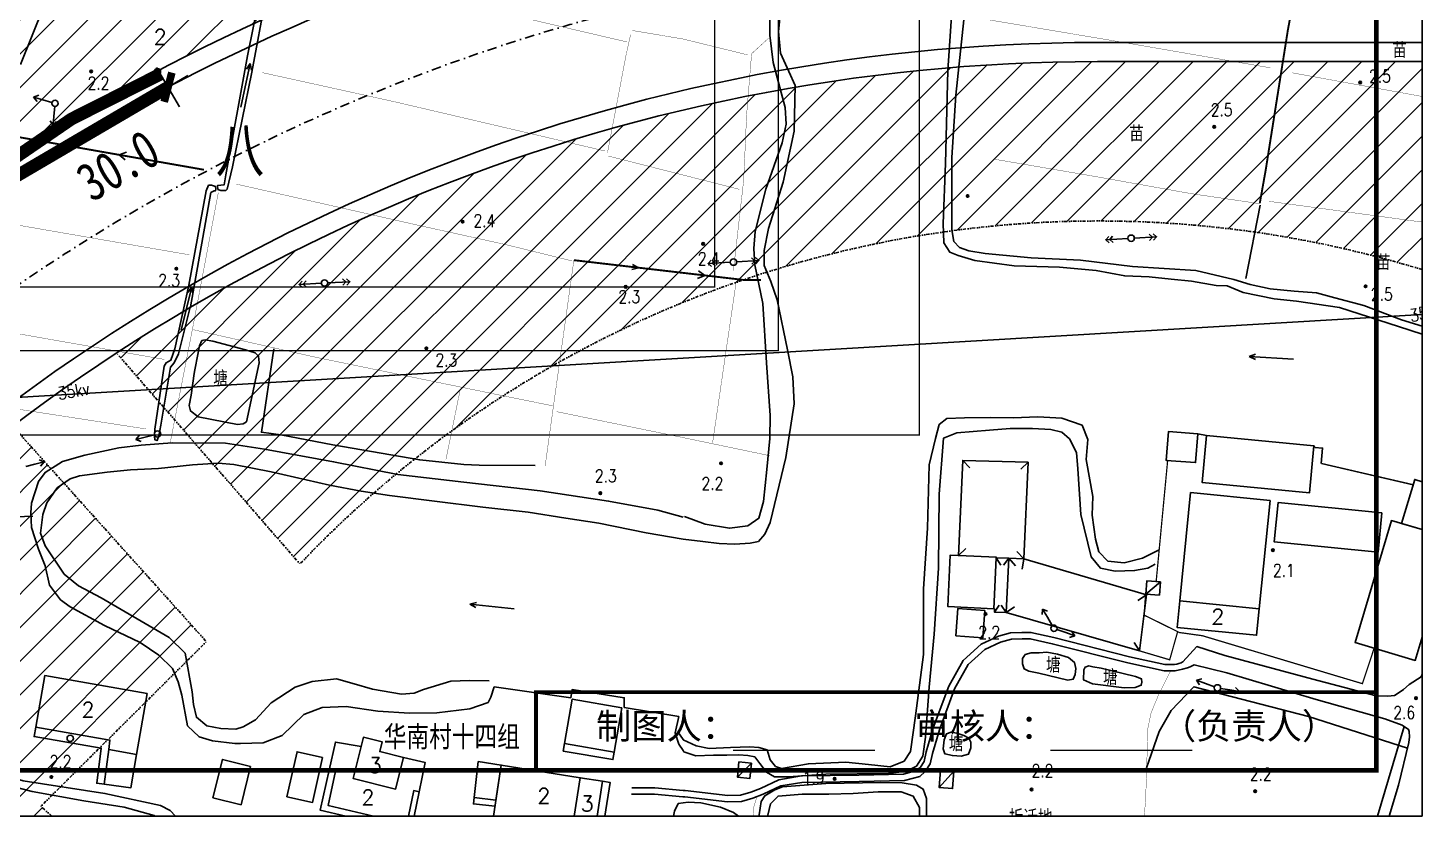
# Model space of a CAD drawing. Header units: millimetres. Extents: x 509011 to 512133, y 3502040 to 3502468.
# Drawn here: x 509397 to 509616.2, y 3502040 to 3502163.9 of the extents above; entities that cross this region are included whole.
import ezdxf
from ezdxf.enums import TextEntityAlignment as Align
from ezdxf.xclip import XClip

# ---------------------------------------------------------------- set-up
doc = ezdxf.new("R2010")
doc.units = ezdxf.units.MM
doc.header["$XCLIPFRAME"] = 0
for name, pattern in [('DASH', [0.35, 0.25, -0.1]), ('DASHDOT', [1, 0.5, -0.25, 0, -0.25]), ('DIVIDE', [1.25, 0.5, -0.25, 0, -0.25, 0, -0.25])]:
    doc.linetypes.add(name, pattern=pattern)
for name, color, linetype in [('0-禁止车辆开口方向', 251, 'Continuous'), ('DM-尺寸标注', 251, 'Continuous'), ('dx', 251, 'Continuous'), ('GH-水系', 251, 'DIVIDE'), ('RD-中线', 253, 'DASHDOT'), ('RD-侧石线', 253, 'Continuous'), ('RD-红线', 253, 'Continuous'), ('TK', 7, 'Continuous'), ('T水系界面', 251, 'DASH'), ('YD-G1', 251, 'Continuous'), ('路名', 253, 'Continuous')]:
    doc.layers.add(name, color=color, linetype=linetype)
doc.styles.add('CHART', font='ROMANS.shx', dxfattribs={"height": 2.4, "bigfont": 'hzdx.shx'})
doc.styles.add('DIMHT', font='simhei.ttf', dxfattribs={"width": 0.8})
doc.styles.add('DIMST', font='simhei.ttf', dxfattribs={"width": 0.8})
doc.styles.add('GCD', font='ROMANS.shx', dxfattribs={"width": 0.8, "height": 2, "bigfont": 'hzdx.shx'})
doc.styles.add('GYX', font='ROMANS.shx', dxfattribs={"width": 0.8, "height": 2, "bigfont": 'hzdx.shx'})
doc.styles.get("Standard").update_dxf_attribs({"font": 'txt', "bigfont": 'gbcbig.shx'})
doc.styles.add('ZRC', font='ROMANS.shx', dxfattribs={"height": 3.75, "bigfont": 'hzdx.shx'})
doc.dimstyles.new('ISO-25', dxfattribs={"dimtxt": 2.5, "dimasz": 2.5, "dimexe": 1.25, "dimexo": 0.625, "dimtad": 1, "dimtxsty": 'Standard', "dimcen": 2.5, "dimadec": 0, "dimazin": 0, "dimtfac": 1, "dimtmove": 0, "dimatfit": 3, "dimfxl": 1, "dimarcsym": 0})
pattern_1 = [(45, (0, 0), (-2.6516504294, 2.6516504294), [])]

# ---------------------------------------------------------------- blocks, each defined once
blk = doc.blocks.new('gc013a')
at = {"layer": 'dx'}
blk.add_line((0.5, 0), (4, 0), dxfattribs=at)
at = {"layer": 'dx', "flags": 128}
for points in [[(2.88, 0.5), (3.38, 0), (2.88, -0.5)], [(3.5, 0.5), (4, 0), (3.5, -0.5)]]:
    blk.add_lwpolyline(points, dxfattribs=at)
blk = doc.blocks.new('gc170')
at = {"layer": 'dx'}
blk.add_circle((0, 0), 0.5, dxfattribs=at)
blk = doc.blocks.new('B831')
at = {"layer": 'dx'}
for p, q in [((-1.1, 0.6), (0, 0)), ((0, 0), (-1.1, -0.6))]:
    blk.add_line(p, q, dxfattribs=at)
blk = doc.blocks.new('B1021A')
at = {"layer": 'dx'}
for radius in [0.2, 0.15, 0.1, 0.05]:
    blk.add_circle((0, 0), radius, dxfattribs=at)
blk = doc.blocks.new('B811C1')
at = {"layer": 'dx'}
for p, q in [((-3.5, 0), (3.5, 0)), ((3.5, 0), (2.5, 0.4)), ((2.5, -0.4), (3.5, 0))]:
    blk.add_line(p, q, dxfattribs=at)
blk = doc.blocks.new('B712A3')
at = {"layer": 'dx'}
for p, q in [((0.5, 0), (2, 0)), ((2, 0), (3.5, 0)), ((3.5, 0), (2.8, 0.5)), ((3.5, 0), (2.8, -0.5))]:
    blk.add_line(p, q, dxfattribs=at)
blk = doc.blocks.new('B713')
at = {"layer": 'dx'}
blk.add_circle((0, 0), 0.5, dxfattribs=at)
blk = doc.blocks.new('B439B2')
at = {"layer": 'dx'}
blk.add_circle((0, 0), 0.5, dxfattribs=at)
blk = doc.blocks.new('尺寸线')
for p, q in [((0, 60), (0, -60)), ((-60, 0), (60, 0))]:
    blk.add_line(p, q)
at = {"const_width": 20}
blk.add_lwpolyline([(-28, -28), (28, 28)], dxfattribs=at)
blk = doc.blocks.new('*D116')
at = {"layer": 'DM-尺寸标注', "color": 0, "lineweight": -2, "transparency": 16777216}
blk.add_line((509393.22, 3502139.42), (509419, 3502154.53), dxfattribs=at)
at = {"layer": 'DM-尺寸标注', "color": 0, "lineweight": -2, "transparency": 16777216, "xscale": 0.06, "yscale": 0.06, "zscale": 0.06}
for p, rotation in [((509419.05, 3502154.56), 30.37341341969024), ((509393.17, 3502139.39), 210.3734134196903)]:
    blk.add_blockref('尺寸线', p, dxfattribs=dict(at, rotation=rotation))
at = {"layer": 'DM-尺寸标注', "color": 0, "transparency": 16777216, "insert": (509411.19, 3502142.25), "char_height": 6, "attachment_point": 5, "rotation": 30.3734, "style": 'DIMST'}
blk.add_mtext('30.0', dxfattribs=at)
blk = doc.blocks.new('thjyhkjlkololp')
at = {"color": 5}
for points, knots in [([(512576.48, 3502123.15), (512576.92, 3502126.59), (512579.53, 3502139.8), (512596.78, 3502163.92), (512600.24, 3502197.97), (512623.81, 3502225.89), (512620.02, 3502266.47), (512600.38, 3502299.83), (512591.27, 3502337.34), (512596.67, 3502356.93), (512600.19, 3502366.67)], [16.615466, 16.615466, 16.615466, 16.615466, 27.049625, 57.459806, 102.389054, 125.730092, 162.733471, 213.422216, 243.798376, 274.297826, 274.297826, 274.297826, 274.297826]), ([(512596.95, 3502129.31), (512597.09, 3502131.11), (512598.43, 3502140.89), (512609.6, 3502159.39), (512621.55, 3502189.93), (512631.21, 3502217.17), (512643.07, 3502242.41), (512633.3, 3502263.53), (512621.54, 3502287.05), (512613.26, 3502315.07), (512611.06, 3502343.54), (512616.38, 3502360.19), (512618.85, 3502366.84)], [13.257601, 13.257601, 13.257601, 13.257601, 18.708183, 43.296108, 75.992922, 117.346313, 131.268423, 156.575935, 180.797006, 212.02346, 243.298792, 264.403303, 264.403303, 264.403303, 264.403303])]:
    blk.add_open_spline(points, degree=3, knots=knots, dxfattribs=at)
at = {"layer": 'TK', "const_width": 0.2}
blk.add_lwpolyline([(512316.95, 3502113.15), (512736.95, 3502113.15), (512736.95, 3502410.15), (512316.95, 3502410.15), (512316.95, 3502113.15)], dxfattribs=at)
blk.add_lwpolyline([(512316.95, 3502113.15), (512736.95, 3502113.15), (512736.95, 3502410.15), (512316.95, 3502410.15), (512316.95, 3502113.15)], dxfattribs=at)
blk.add_lwpolyline([(512316.95, 3502113.15), (512736.95, 3502113.15), (512736.95, 3502410.15), (512316.95, 3502410.15), (512316.95, 3502113.15)], dxfattribs=at)
blk.add_lwpolyline([(512316.95, 3502113.15), (512736.95, 3502113.15), (512736.95, 3502410.15), (512316.95, 3502410.15), (512316.95, 3502113.15)], dxfattribs=at)
blk.add_lwpolyline([(512316.95, 3502113.15), (512736.95, 3502113.15), (512736.95, 3502410.15), (512316.95, 3502410.15), (512316.95, 3502113.15)], dxfattribs=at)
blk.add_lwpolyline([(512316.95, 3502113.15), (512736.95, 3502113.15), (512736.95, 3502410.15), (512316.95, 3502410.15), (512316.95, 3502113.15)], dxfattribs=at)
blk.add_lwpolyline([(512316.95, 3502113.15), (512736.95, 3502113.15), (512736.95, 3502410.15), (512316.95, 3502410.15), (512316.95, 3502113.15)], dxfattribs=at)
blk.add_lwpolyline([(512316.95, 3502113.15), (512736.95, 3502113.15), (512736.95, 3502410.15), (512316.95, 3502410.15), (512316.95, 3502113.15)], dxfattribs=at)
blk.add_lwpolyline([(512316.95, 3502113.15), (512736.95, 3502113.15), (512736.95, 3502410.15), (512316.95, 3502410.15), (512316.95, 3502113.15)], dxfattribs=at)
blk.add_lwpolyline([(512316.95, 3502113.15), (512736.95, 3502113.15), (512736.95, 3502410.15), (512316.95, 3502410.15), (512316.95, 3502113.15)], dxfattribs=at)
blk.add_lwpolyline([(512316.95, 3502113.15), (512736.95, 3502113.15), (512736.95, 3502410.15), (512316.95, 3502410.15), (512316.95, 3502113.15)], dxfattribs=at)
blk.add_lwpolyline([(512326.95, 3502123.15), (512726.95, 3502123.15), (512726.95, 3502400.15), (512326.95, 3502400.15)], close=True, dxfattribs=at)
blk.add_lwpolyline([(512326.95, 3502123.15), (512726.95, 3502123.15), (512726.95, 3502400.15), (512326.95, 3502400.15)], close=True, dxfattribs=at)
blk.add_lwpolyline([(512326.95, 3502123.15), (512726.95, 3502123.15), (512726.95, 3502400.15), (512326.95, 3502400.15)], close=True, dxfattribs=at)
blk.add_lwpolyline([(512326.95, 3502123.15), (512726.95, 3502123.15), (512726.95, 3502400.15), (512326.95, 3502400.15)], close=True, dxfattribs=at)
blk.add_lwpolyline([(512326.95, 3502123.15), (512726.95, 3502123.15), (512726.95, 3502400.15), (512326.95, 3502400.15)], close=True, dxfattribs=at)
blk.add_lwpolyline([(512326.95, 3502123.15), (512726.95, 3502123.15), (512726.95, 3502400.15), (512326.95, 3502400.15)], close=True, dxfattribs=at)
blk.add_lwpolyline([(512326.95, 3502123.15), (512726.95, 3502123.15), (512726.95, 3502400.15), (512326.95, 3502400.15)], close=True, dxfattribs=at)
blk.add_lwpolyline([(512326.95, 3502123.15), (512726.95, 3502123.15), (512726.95, 3502400.15), (512326.95, 3502400.15)], close=True, dxfattribs=at)
blk.add_lwpolyline([(512326.95, 3502123.15), (512726.95, 3502123.15), (512726.95, 3502400.15), (512326.95, 3502400.15)], close=True, dxfattribs=at)
blk.add_lwpolyline([(512326.95, 3502123.15), (512726.95, 3502123.15), (512726.95, 3502400.15), (512326.95, 3502400.15)], close=True, dxfattribs=at)
blk.add_lwpolyline([(512326.95, 3502123.15), (512726.95, 3502123.15), (512726.95, 3502400.15), (512326.95, 3502400.15)], close=True, dxfattribs=at)
blk = doc.blocks.new('abcdefghijk')
at = {"layer": 'YD-G1'}
h = blk.add_hatch(dxfattribs=at)
h.set_pattern_fill('ANSI31', color=256, scale=30, style=0)
h.set_pattern_definition(pattern_1)
h.paths.add_polyline_path([(509526.363, 3502191.21), (509543.918, 3502211.06), (509543.918, 3502212.921, 0.0767529), (509443.307, 3502190.822), (509402.513, 3502329.607), (509410.384, 3502365.59), (509398.101, 3502365.59), (509391.502, 3502335.423, 0.1259675), (509391.939, 3502323.031), (509414.749, 3502245.428, -0.1669445), (509414.019, 3502229.203), (509388.819, 3502165.332, 0.2432483), (509391.144, 3502142.484), (509391.526, 3502141.9, -0.1145299)])
h = blk.add_hatch(dxfattribs=at)
h.set_pattern_fill('ANSI31', color=256, scale=30, style=0)
h.set_pattern_definition(pattern_1)
edge = h.paths.add_edge_path()
edge.add_line((509973.585, 3501787.946), (509947.186, 3501616.501))
edge.add_line((509947.186, 3501616.501), (509924.633, 3501634.981))
edge.add_line((509924.633, 3501634.981), (509928.421, 3501735.955))
edge.add_arc((509828.187, 3501738.384), 100.264, 358.61204, 440.93511)
edge.add_arc((509859.739, 3501936.146), 100, 177.24663, 260.93511, ccw=False)
edge.add_arc((509580.062, 3501949.596), 180, 357.24672, 438.54569)
edge.add_arc((509565.307, 3501960.429), 173.112, 73.03911, 136.48094)
edge.add_line((509439.776, 3502079.633), (509410.956, 3502112.786))
edge.add_arc((509565.168, 3501876.09), 282.5, 90, 123.08496, ccw=False)
edge.add_line((509565.168, 3502158.59), (509807.787, 3502158.59))
edge.add_line((509807.787, 3502158.59), (509807.787, 3501936.146))
edge.add_line((509807.787, 3501936.146), (509985.063, 3501936.146))
edge.add_arc((508999.565, 3501937.928), 985.5, 351.246225, 359.896411, ccw=False)
h = blk.add_hatch(dxfattribs=at)
h.set_pattern_fill('ANSI31', color=256, scale=30, style=0)
h.set_pattern_definition(pattern_1)
h.paths.add_polyline_path([(509471.758, 3501980.212), (509431.452, 3502013.239, -0.0163012), (509399.08, 3502041.577), (509425.08, 3502067.433), (509394.619, 3502101.299, 0.0346816), (509365.126, 3502075.563), (509365.12, 3502047.325), (509385.154, 3502027.218, 0.0164366), (509418.776, 3501997.769), (509641.974, 3501814.88), (509651.555, 3501826.573, 0.5395286)])
at = {"color": 0}
for points, const_width in [([(509476.903, 3502047.218), (509476.903, 3502059.495), (509608.974, 3502059.495)], 0.609), ([(509507.856, 3502050.335), (509530.19, 3502050.335)], 0.203), ([(509557.71, 3502050.335), (509580.044, 3502050.335)], 0.203)]:
    blk.add_lwpolyline(points, dxfattribs=dict(at, const_width=const_width))
at = {"layer": '0-禁止车辆开口方向', "const_width": 2, "flags": 128}
blk.add_lwpolyline([(509343.061, 3502098.753), (509376.771, 3502127.917), (509393.167, 3502139.388), (509419.049, 3502154.557)], dxfattribs=at)
at = {"layer": 'dx'}
for p, q in [((509551.203, 3502080.53), (509552.282, 3502079.349)), ((509553.565, 3502080.423), (509553.302, 3502078.844)), ((509572.84, 3502074.792), (509571.504, 3502073.911)), ((509550.813, 3502071.989), (509552.112, 3502072.922)), ((509571.775, 3502065.979), (509570.891, 3502067.312))]:
    blk.add_line(p, q, dxfattribs=at)
at = {"layer": 'dx', "flags": 128}
for points in [[(509395.885, 3502158.141), (509399.525, 3502167.221)], [(509513.656, 3502166.536), (509513.656, 3502162.728), (509514.16, 3502158.444), (509516.036, 3502151.36), (509516.232, 3502148.756), (509515.56, 3502145.844), (509513.04, 3502138.564), (509511.36, 3502131.9), (509511.136, 3502129.24), (509511.304, 3502126.664), (509512.564, 3502120.56), (509513.124, 3502111.264), (509513.684, 3502102.976), (509513.628, 3502099.364), (509513.18, 3502094.492), (509512.648, 3502089.452), (509511.92, 3502086.82), (509510.202, 3502085.62), (509507.295, 3502085.257), (509503.479, 3502085.896), (509500.208, 3502087.076), (509500.208, 3502087.076)], [(509500, 3502083.558), (509503.109, 3502083.154), (509505.685, 3502082.846), (509508.149, 3502082.762), (509510.529, 3502082.902), (509511.845, 3502083.182), (509512.881, 3502084.302), (509513.693, 3502086.15), (509516.157, 3502096.398), (509517.473, 3502104.798), (509517.249, 3502109.026), (509516.437, 3502113.282), (509514.813, 3502121.15), (509513.777, 3502124.006), (509512.741, 3502126.526), (509512.741, 3502128.906), (509513.441, 3502132.35), (509515.765, 3502139.63), (509517.445, 3502147.666), (509517.613, 3502154.806), (509516.605, 3502157.046), (509515.345, 3502159.93), (509514.981, 3502163.318), (509515.289, 3502165.866)], [(509542.673, 3502172.698), (509541.609, 3502157.186), (509541.245, 3502142.598), (509540.909, 3502133.162), (509540.993, 3502130.11), (509541.945, 3502128.626), (509543.261, 3502128.122), (509545.862, 3502127.355), (509552.043, 3502126.517), (509559.165, 3502126.274), (509564.933, 3502125.77), (509569.443, 3502124.916), (509573.292, 3502124.758), (509576.726, 3502124.377), (509579.931, 3502124.072), (509583.823, 3502123.386), (509585.513, 3502123.362), (509588.061, 3502122.298), (509592.904, 3502121.328), (509596.415, 3502120.947), (509603.207, 3502119.956), (509612.477, 3502116.95), (509621.157, 3502114.15)], [(509616.892, 3502116.78), (509612.916, 3502117.984), (509607.036, 3502120.28), (509602.472, 3502121.484), (509599.56, 3502122.268), (509596.088, 3502122.52), (509592.28, 3502122.884), (509589.172, 3502123.556), (509586.596, 3502124.368), (509580.604, 3502125.768), (509570.664, 3502126.412), (509562.488, 3502127.392), (509554.704, 3502127.728), (509547.508, 3502128.428), (509544.904, 3502128.848), (509543.448, 3502129.38), (509542.58, 3502130.332), (509542.272, 3502132.152), (509542.244, 3502143.492), (509542.888, 3502153.32), (509544.12, 3502165.136)], [(509664.673, 3502220.291), (509657.89, 3502194.941), (509656.13, 3502189.481), (509655.736, 3502187.106), (509653.173, 3502179.981), (509652.038, 3502175.232), (509649.913, 3502168.625), (509648.467, 3502164.194), (509645.36, 3502153.629), (509642.66, 3502144.228), (509639.183, 3502132.9), (509635.48, 3502120.725), (509632.78, 3502112.403), (509629.682, 3502101.882), (509626.673, 3502092.943), (509623.038, 3502083.174), (509619.798, 3502072.694), (509616.018, 3502061.897)], [(509428.127, 3502140.8), (509427.885, 3502139.221), (509426.805, 3502139.101), (509426.885, 3502138.501), (509427.325, 3502138.341), (509428.125, 3502138.341), (509428.365, 3502138.541), (509429.165, 3502142.061), (509432.245, 3502156.941), (509436.725, 3502181.061), (509436.485, 3502181.301), (509435.925, 3502181.301), (509435.565, 3502179.701), (509435.485, 3502178.981), (509431.525, 3502159.501), (509428.127, 3502140.8)], [(509590.74, 3502136.044), (509588.472, 3502124.508)], [(509645.351, 3502120.549), (509500, 3502111.986)], [(509500, 3502111.986), (509388.039, 3502105.391)], [(509476.765, 3502095.101), (509467.965, 3502095.141), (509465.525, 3502095.261), (509458.605, 3502095.981), (509444.965, 3502098.341), (509436.805, 3502099.941), (509433.725, 3502100.341), (509435.685, 3502113.461)], [(509574.842, 3502081.858), (509572.241, 3502080.578), (509569.357, 3502079.822), (509566.793, 3502080.07), (509565.372, 3502081.551), (509564.815, 3502083.527), (509564.309, 3502087.326), (509564.437, 3502090.254), (509563.393, 3502096.062), (509563.645, 3502099.226), (509562.721, 3502101.466), (509559.557, 3502102.53), (509555.777, 3502102.782), (509551.913, 3502102.586), (509548.301, 3502102.642), (509544.269, 3502102.586), (509541.469, 3502102.502), (509540.265, 3502101.55), (509539.705, 3502099.366), (509538.693, 3502095.218), (509538.438, 3502085.29), (509537.801, 3502075.743), (509537.801, 3502065.432), (509536.526, 3502055.758), (509535.762, 3502050.157), (509534.742, 3502048.629), (509532.579, 3502047.744), (509529.134, 3502048.12), (509525.566, 3502048.502), (509519.704, 3502048.247), (509515.459, 3502047.496), (509514.538, 3502047.789), (509513.714, 3502048.884), (509513.204, 3502050.411), (509511.929, 3502050.793), (509510.517, 3502050.885), (509507.459, 3502050.801), (509504.117, 3502050.646), (509502.073, 3502051.066), (509500.038, 3502052.025), (509500, 3502052.079)], [(509500, 3502050.333), (509500.138, 3502050.134), (509502.014, 3502049.49), (509504.786, 3502049.574), (509506.897, 3502049.569), (509508.762, 3502049.658), (509510.19, 3502049.518), (509511.282, 3502049.322), (509512.094, 3502048.286), (509513.13, 3502046.914), (509514.39, 3502046.186), (509516.574, 3502046.214), (509522.454, 3502046.606), (509532.31, 3502046.69), (509535.138, 3502047.054), (509536.678, 3502047.866), (509537.686, 3502049.462), (509538.106, 3502052.43), (509538.666, 3502060.298), (509539.45, 3502068.586), (509540.178, 3502079.002), (509540.262, 3502090.622), (509540.962, 3502099.414), (509543.062, 3502100.226), (509548.186, 3502100.674), (509551.406, 3502100.926), (509554.934, 3502100.926), (509557.818, 3502100.758), (509559.526, 3502100.366), (509560.73, 3502099.33), (509561.822, 3502097.174), (509562.046, 3502094.57), (509562.522, 3502087.43), (509564.146, 3502080.766), (509565.602, 3502079.002), (509567.926, 3502078.526), (509570.978, 3502078.61), (509573.078, 3502079.002), (509574.226, 3502079.618)], [(509500, 3502086.976), (509496.029, 3502088.071), (509488.306, 3502089.526), (509477.525, 3502091.141), (509465.525, 3502092.501), (509455.165, 3502093.701), (509445.085, 3502095.701), (509434.205, 3502097.701), (509428.085, 3502098.621), (509419.725, 3502098.661), (509414.845, 3502098.301), (509411.325, 3502097.901), (509405.965, 3502096.741), (509402.485, 3502095.741), (509399.725, 3502094.021), (509398.685, 3502092.581), (509397.605, 3502089.181), (509397.485, 3502087.701), (509397.605, 3502085.381), (509398.685, 3502081.941), (509399.725, 3502079.341), (509400.405, 3502076.301), (509402.165, 3502073.981), (509403.685, 3502072.901), (509409.085, 3502069.981), (509414.685, 3502067.301), (509417.605, 3502065.301), (509419.765, 3502063.221), (509420.645, 3502061.141), (509421.245, 3502059.021), (509422.125, 3502054.221), (509423.965, 3502052.461), (509426.045, 3502051.821), (509429.565, 3502051.421), (509430.445, 3502051.421), (509434.005, 3502051.541), (509436.965, 3502052.701), (509440.405, 3502055.981), (509443.285, 3502057.101), (509447.045, 3502057.221), (509452.045, 3502056.501), (509457.005, 3502056.181), (509461.285, 3502056.221), (509466.485, 3502056.861), (509469.365, 3502057.861), (509469.811, 3502058.711), (509470.325, 3502060.341)], [(509576.176, 3502095.908), (509575.941, 3502095.926), (509576.287, 3502100.444), (509580.925, 3502100.089), (509582.289, 3502099.804), (509599.178, 3502098.192), (509599.286, 3502097.93)], [(509599.286, 3502097.93), (509600.518, 3502097.846), (509600.328, 3502095.443)], [(509469.525, 3502061.301), (509466.445, 3502061.341), (509463.485, 3502061.221), (509459.205, 3502059.901), (509457.725, 3502059.341), (509455.765, 3502059.181), (509451.205, 3502059.981), (509448.325, 3502060.821), (509445.525, 3502061.581), (509441.685, 3502061.181), (509439.045, 3502060.261), (509435.245, 3502057.821), (509432.805, 3502055.141), (509430.885, 3502054.061), (509429.685, 3502053.701), (509427.365, 3502053.781), (509425.125, 3502054.221), (509423.525, 3502055.541), (509423.045, 3502057.541), (509422.845, 3502059.541), (509421.725, 3502065.621), (509419.205, 3502068.101), (509408.525, 3502074.301), (509404.965, 3502076.181), (509402.725, 3502078.061), (509399.725, 3502082.501), (509399.005, 3502084.501), (509399.365, 3502087.421), (509400.005, 3502089.261), (509401.645, 3502091.581), (509403.645, 3502093.021), (509405.125, 3502093.501), (509409.485, 3502094.061), (509413.165, 3502094.421), (509417.565, 3502094.661), (509422.885, 3502095.221), (509426.925, 3502095.461), (509429.405, 3502095.261), (509435.285, 3502094.101), (509444.445, 3502092.021), (509449.405, 3502091.101), (509453.885, 3502090.381), (509460.925, 3502089.501), (509468.525, 3502088.541), (509475.645, 3502087.781), (509481.565, 3502086.821), (509486.765, 3502086.061), (509494.211, 3502084.534), (509500, 3502083.558), (509500, 3502083.558)], [(509543.969, 3502095.911), (509545.059, 3502094.74)], [(509554.26, 3502095.637), (509553.088, 3502094.547)], [(509600.35, 3502095.438), (509614.762, 3502092.099)], [(509614.762, 3502092.099), (509615.005, 3502092.917), (509622.053, 3502090.826)], [(509388.262, 3502063.434), (509393.702, 3502063.834), (509394.382, 3502067.154), (509394.382, 3502076.794), (509392.862, 3502085.994), (509395.182, 3502087.034), (509397.782, 3502087.154)], [(509543.287, 3502080.971), (509544.469, 3502082.05)], [(509553.565, 3502080.423), (509552.486, 3502081.604)], [(509549.244, 3502080.62), (509549.938, 3502079.427)], [(509551.203, 3502080.53), (509550.369, 3502079.433)], [(509572.763, 3502074.893), (509575.031, 3502076.853)], [(509548.942, 3502072.074), (509549.667, 3502073.19)], [(509550.813, 3502071.989), (509550.011, 3502073.144)], [(509616.955, 3502062.565), (509616.018, 3502061.897), (509614.145, 3502060.694), (509613.253, 3502059.937), (509612.405, 3502059.313), (509611.809, 3502058.955), (509611.29, 3502058.912), (509610.773, 3502058.843), (509608.925, 3502058.927), (509599.013, 3502061.559), (509585.181, 3502065.283), (509580.785, 3502066.645), (509578.543, 3502064.265), (509578.45, 3502064.195), (509578.311, 3502064.12), (509577.959, 3502064.014), (509577.628, 3502063.918), (509577.255, 3502063.85), (509575.736, 3502063.85), (509570.169, 3502065.069), (509558.271, 3502068.064), (509554.683, 3502068.89), (509553.27, 3502068.89), (509551.498, 3502068.803), (509549.585, 3502068.303), (509546.871, 3502067.048), (509544.01, 3502064.45), (509541.767, 3502060.452), (509539.339, 3502053.875), (509538.239, 3502050.094), (509537.891, 3502048.623), (509537.301, 3502047.689), (509536.716, 3502047.172), (509534.648, 3502046.629), (509527.652, 3502046.462), (509518.6, 3502046.322), (509515.081, 3502045.716), (509512.177, 3502044.378), (509510.67, 3502043.775), (509509.047, 3502043.296), (509507.049, 3502043.243), (509500.351, 3502044.024), (509500, 3502044.046)], [(509614.149, 3502053.293), (509614.049, 3502053.635), (509613.041, 3502054.307), (509610.325, 3502055.287), (509599.517, 3502058.367), (509585.461, 3502062.511), (509580.319, 3502063.814), (509580.029, 3502063.655), (509579.703, 3502063.488), (509579.32, 3502063.317), (509578.517, 3502063.088), (509577.357, 3502062.85), (509575.628, 3502062.85), (509569.94, 3502064.095), (509558.037, 3502067.092), (509554.569, 3502067.89), (509553.294, 3502067.89), (509551.651, 3502067.809), (509549.924, 3502067.358), (509547.43, 3502066.205), (509544.802, 3502063.819), (509542.678, 3502060.032), (509540.289, 3502053.562), (509539.206, 3502049.839), (509538.826, 3502048.23), (509538.071, 3502047.035), (509537.2, 3502046.265), (509534.789, 3502045.632), (509527.672, 3502045.462), (509518.693, 3502045.323), (509515.38, 3502044.753), (509512.572, 3502043.459), (509510.998, 3502042.829), (509509.205, 3502042.3), (509507.004, 3502042.241), (509500.261, 3502043.028), (509500, 3502043.044)], [(509470.325, 3502060.341), (509482.365, 3502058.581)], [(509482.365, 3502058.581), (509482.565, 3502059.901), (509490.765, 3502058.621), (509490.725, 3502057.101)], [(509613.889, 3502050.689), (509598.306, 3502055.65), (509580.302, 3502060.354), (509576.718, 3502056.63), (509574.842, 3502053.298), (509572.876, 3502047.615)], [(509490.725, 3502057.101), (509499.325, 3502055.661), (509498.764, 3502053.117)], [(509398.266, 3502053.988), (509398.008, 3502052.51), (509408.552, 3502050.67), (509407.845, 3502045.181), (509409.035, 3502045.027)], [(509498.764, 3502053.117), (509499.325, 3502051.341), (509500, 3502050.333)], [(509499.158, 3502053.268), (509500, 3502052.079)], [(509613.331, 3502054.113), (509607.928, 3502035.929), (509602.831, 3502016.129), (509598.111, 3502000)], [(509614.149, 3502053.293), (509614.189, 3502052.459), (509614.105, 3502051.563), (509612.453, 3502044.871), (509608.421, 3502031.655), (509602.485, 3502011.439), (509599.117, 3502000)], [(509481.385, 3502051.431), (509481.18, 3502050.248), (509488.969, 3502048.903), (509489.173, 3502050.085)], [(509508.559, 3502046.144), (509510.757, 3502048.342)], [(509390.73, 3502046.6), (509391.285, 3502046.061), (509394.845, 3502044.621), (509397.685, 3502043.861), (509405.805, 3502042.421), (509412.165, 3502041.421), (509416.885, 3502040.101), (509418.478, 3502039.098)], [(509420.772, 3502039.381), (509419.405, 3502040.901), (509417.885, 3502041.661), (509409.125, 3502043.581), (509396.285, 3502045.581), (509392.525, 3502046.661), (509391.419, 3502047.553)], [(509444.365, 3502047.219), (509442.947, 3502040.966), (509457.23, 3502037.619), (509458.525, 3502043.821)], [(509540.285, 3502044.502), (509542.591, 3502047.058)], [(509470.026, 3502038.984), (509469.805, 3502037.501), (509482.237, 3502035.644), (509481.931, 3502033.665), (509486.619, 3502032.939), (509488.534, 3502045.301), (509487.349, 3502045.49)], [(509491.93, 3502044.481), (509495.59, 3502044.44), (509500.044, 3502044.043)], [(509500, 3502044.047), (509500.044, 3502044.043)], [(509538.134, 3502029.694), (509538.274, 3502042.798), (509537.742, 3502044.254), (509536.706, 3502044.898), (509534.466, 3502045.262), (509531.08, 3502045.279), (509522.468, 3502045.148), (509515.643, 3502044.597), (509514.423, 3502044.17), (509512.869, 3502043.223), (509512.29, 3502042.322), (509511.954, 3502040.222), (509511.45, 3502029.862)], [(509467.158, 3502042.934), (509467.045, 3502041.941), (509470.428, 3502041.555)], [(509491.919, 3502043.481), (509495.54, 3502043.441), (509499.956, 3502043.047)], [(509500, 3502042.09), (509499.245, 3502041.994), (509498.657, 3502040.79), (509498.153, 3502038.27), (509497.929, 3502035.89), (509497.873, 3502033.734), (509498.433, 3502033.09), (509500, 3502032.48)], [(509500, 3502032.48), (509500.589, 3502032.25), (509503.053, 3502031.55), (509505.769, 3502031.158), (509507.421, 3502031.298), (509508.345, 3502032.726), (509508.877, 3502035.134), (509509.213, 3502037.318), (509509.297, 3502038.998), (509508.877, 3502039.922), (509507.953, 3502040.566), (509505.881, 3502041.406), (509502.773, 3502042.078), (509500.785, 3502042.19), (509500, 3502042.09)], [(509513.273, 3502035.778), (509513.329, 3502040.146), (509513.749, 3502041.938), (509514.953, 3502043.17), (509518.705, 3502043.478), (509522.933, 3502043.478), (509526.741, 3502043.562), (509530.661, 3502043.814), (509534.273, 3502043.814), (509536.177, 3502043.17), (509537.185, 3502041.35), (509537.157, 3502038.41)]]:
    blk.add_lwpolyline(points, dxfattribs=at)
for points, const_width in [([(509602.696, 3502205.288), (509599.056, 3502184.932), (509595.08, 3502163.596), (509591.58, 3502141.504), (509590.656, 3502136.324)], 0.3), ([(509437.085, 3502174.501), (509461.925, 3502168.501), (509491.245, 3502161.661)], 0.05), ([(509547.816, 3502165.192), (509570.16, 3502161.44), (509592.336, 3502157.604)], 0.05), ([(509491.75, 3502162.797), (509491.021, 3502159.502), (509488.134, 3502144.296)], 0.05), ([(509492.038, 3502163.474), (509500, 3502162.138)], 0.05), ([(509500, 3502162.138), (509510.137, 3502159.65)], 0.05), ([(509507.92, 3502125.741), (509509.544, 3502140.049), (509509.992, 3502150.185), (509510.776, 3502159.817), (509513.492, 3502162.309)], 0.05), ([(509487.725, 3502144.541), (509454.725, 3502152.261), (509433.845, 3502156.861)], 0.05), ([(509641.98, 3502149.008), (509618.068, 3502152.76), (509595.78, 3502156.82)], 0.05), ([(509424.694, 3502141.59), (509392.706, 3502147.222)], 0.3), ([(509500, 3502140.765), (509488.285, 3502143.741)], 0.05), ([(509590.664, 3502136.258), (509579.94, 3502137.826), (509564.904, 3502140.514), (509549.056, 3502143.23)], 0.05), ([(509508.877, 3502138.51), (509500, 3502140.765)], 0.05), ([(509419.405, 3502098.741), (509422.965, 3502116.941), (509426.965, 3502138.061)], 0.05), ([(509482.565, 3502127.261), (509472.165, 3502129.821), (509458.405, 3502132.861), (509429.765, 3502139.341)], 0.05), ([(509636.604, 3502130.696), (509620.784, 3502132.74), (509592.084, 3502136.632)], 0.05), ([(509422.405, 3502128.221), (509383.845, 3502134.901)], 0.05), ([(509478.325, 3502095.021), (509479.645, 3502104.541), (509482.845, 3502127.381), (509482.845, 3502127.381), (509482.845, 3502127.381)], 0.05), ([(509482.845, 3502127.381), (509500, 3502125.385)], 0.3), ([(509500, 3502125.385), (509509.689, 3502124.258), (509512.265, 3502124.258)], 0.3), ([(509508.317, 3502123.726), (509504.649, 3502098.694)], 0.05), ([(509418.485, 3502111.781), (509379.085, 3502118.701)], 0.05), ([(509423.005, 3502116.461), (509442.365, 3502112.101), (509471.965, 3502106.021), (509479.485, 3502104.501)], 0.05), ([(509378.285, 3502106.621), (509415.565, 3502100.861)], 0.05), ([(509464.925, 3502106.781), (509462.725, 3502096.021)], 0.05), ([(509480.125, 3502103.581), (509500, 3502099.503)], 0.05), ([(509513.665, 3502096.65), (509500, 3502099.503)], 0.05), ([(509576.176, 3502095.908), (509574.366, 3502076.846)], 0.2), ([(509614.762, 3502092.099), (509600.35, 3502095.438)], 0.2), ([(509571.775, 3502065.979), (509576.494, 3502064.582), (509577.75, 3502069.006)], 0.2), ([(509576.65, 3502062.85), (509574.702, 3502058.982), (509573.582, 3502056.266), (509573.022, 3502053.634), (509572.938, 3502049.574), (509572.742, 3502043.358), (509571.958, 3502031.43), (509571.79, 3502019.922), (509571.994, 3502017.355)], 0.05), ([(509500, 3502016.379), (509503.75, 3502016.282), (509505.402, 3502016.618), (509506.606, 3502017.43), (509507.614, 3502018.466), (509508.23, 3502019.586), (509509.294, 3502024.01), (509510.498, 3502029.89), (509510.61, 3502035.266), (509511.142, 3502041.482), (509511.612, 3502043.075)], 0.05)]:
    blk.add_lwpolyline(points, dxfattribs=dict(at, const_width=const_width))
for points in [[(509422.582, 3502120.074), (509425.772, 3502138.004), (509426.278, 3502138.268), (509426.52, 3502138.29), (509426.564, 3502138.576), (509426.498, 3502138.972), (509425.86, 3502139.148), (509425.42, 3502139.148), (509425.024, 3502138.268), (509422.34, 3502123.462), (509420.096, 3502113.43), (509419.48, 3502111.648), (509418.732, 3502111.274), (509418.446, 3502110.724), (509416.95, 3502100.802), (509416.928, 3502099.746), (509416.994, 3502099.152), (509417.324, 3502099.042), (509417.588, 3502099.79), (509417.918, 3502101.44), (509419.458, 3502110.592), (509420.03, 3502111.274), (509420.712, 3502112.66), (509422.516, 3502119.986)], [(509423.165, 3502109.581), (509422.685, 3502106.181), (509422.365, 3502104.541), (509422.565, 3502103.701), (509423.765, 3502102.781), (509429.965, 3502101.581), (509430.885, 3502101.661), (509431.365, 3502101.981), (509433.365, 3502111.261), (509433.285, 3502112.301), (509432.765, 3502112.821), (509431.245, 3502113.301), (509426.085, 3502114.661), (509424.885, 3502114.861), (509424.365, 3502114.741), (509424.005, 3502113.941), (509423.725, 3502112.541), (509423.285, 3502110.141)], [(509580.925, 3502100.089), (509576.287, 3502100.444), (509575.941, 3502095.926), (509580.579, 3502095.571)], [(509599.178, 3502098.192), (509582.289, 3502099.804), (509581.586, 3502092.446), (509598.476, 3502090.834)], [(509554.26, 3502095.637), (509543.969, 3502095.911), (509543.287, 3502080.971), (509549.247, 3502080.699), (509549.244, 3502080.62), (509551.203, 3502080.53), (509553.565, 3502080.423)], [(509622.63, 3502090.649), (509615.005, 3502092.917), (509612.946, 3502085.994), (509620.571, 3502083.726)], [(509592.276, 3502089.619), (509579.781, 3502090.866), (509578.084, 3502073.852), (509590.578, 3502072.606)], [(509609.864, 3502087.691), (509593.522, 3502089.28), (509592.922, 3502083.109), (509609.264, 3502081.52)], [(509620.793, 3502083.66), (509611.344, 3502086.47), (509605.639, 3502067.288), (509615.088, 3502064.478)], [(509500, 3502083.558), (509500, 3502083.558)], [(509549.244, 3502080.62), (509549.247, 3502080.699), (509543.287, 3502080.971), (509542.007, 3502081.029), (509541.637, 3502072.938), (509548.878, 3502072.607)], [(509551.203, 3502080.53), (509549.244, 3502080.62), (509548.878, 3502072.607), (509548.942, 3502072.604), (509548.942, 3502072.074), (509550.813, 3502071.989)], [(509575.031, 3502076.853), (509572.917, 3502077.007), (509572.763, 3502074.893), (509574.877, 3502074.739)], [(509590.578, 3502072.606), (509578.084, 3502073.852), (509577.667, 3502069.673), (509590.161, 3502068.426)], [(509555.914, 3502062.482), (509560.506, 3502061.39), (509561.346, 3502061.53), (509561.654, 3502062.286), (509561.738, 3502063.21), (509561.514, 3502064.162), (509560.59, 3502064.946), (509558.882, 3502065.45), (509557.174, 3502065.758), (509555.998, 3502065.674), (509554.71, 3502065.702), (509553.786, 3502065.422), (509553.338, 3502064.778), (509553.338, 3502063.938), (509553.618, 3502063.154), (509554.346, 3502062.79)], [(509565.742, 3502063.266), (509571.146, 3502061.978), (509572.042, 3502061.614), (509572.098, 3502061.054), (509572.014, 3502060.578), (509571.09, 3502060.214), (509569.354, 3502060.186), (509564.37, 3502060.83), (509562.97, 3502061.418), (509563.026, 3502063.014), (509563.194, 3502063.406), (509563.81, 3502063.63), (509564.426, 3502063.462)], [(509415.787, 3502059.294), (509399.682, 3502062.105), (509398.266, 3502053.988), (509409.927, 3502051.953), (509409.735, 3502050.464), (509414.113, 3502049.7)], [(509490.378, 3502057.058), (509482.589, 3502058.403), (509481.385, 3502051.431), (509489.173, 3502050.085)], [(509544.154, 3502052.682), (509543.062, 3502053.046), (509542.138, 3502053.214), (509541.438, 3502052.962), (509541.046, 3502051.982), (509540.878, 3502050.582), (509541.13, 3502049.826), (509542.334, 3502049.518), (509543.706, 3502049.462), (509544.882, 3502049.77), (509545.218, 3502050.722), (509545.218, 3502051.618), (509544.938, 3502052.262)], [(509414.113, 3502049.7), (509413.198, 3502044.456), (509409.035, 3502045.027), (509409.735, 3502050.464)], [(509449.402, 3502050.931), (509445.37, 3502051.648), (509444.365, 3502047.219), (509445.365, 3502047.061), (509444.232, 3502041.675), (509456.592, 3502038.795), (509457.685, 3502044.021), (509458.525, 3502043.821), (509459.485, 3502048.421), (509456.055, 3502049.228), (509454.83, 3502044.274), (509448.164, 3502045.921)], [(509456.055, 3502049.228), (509452.338, 3502050.147), (509452.715, 3502051.672), (509449.766, 3502052.401), (509448.164, 3502045.921), (509454.83, 3502044.274)], [(509432.023, 3502047.825), (509427.589, 3502048.927), (509426.093, 3502042.91), (509430.528, 3502041.808)], [(509443.348, 3502049.232), (509439.33, 3502050.135), (509437.742, 3502043.07), (509441.759, 3502042.166)], [(509467.773, 3502048.607), (509471.424, 3502048.025), (509470.581, 3502042.544), (509467.158, 3502042.934)], [(509510.757, 3502048.342), (509508.796, 3502048.537), (509508.559, 3502046.144), (509510.52, 3502045.95)], [(509471.424, 3502048.025), (509483.849, 3502046.047), (509482.62, 3502038.115), (509474.328, 3502039.353), (509474.18, 3502038.364), (509470.026, 3502038.984)], [(509483.849, 3502046.047), (509487.349, 3502045.49), (509485.586, 3502034.111), (509483.072, 3502034.501), (509483.609, 3502037.967), (509482.607, 3502038.117)], [(509542.591, 3502047.058), (509540.493, 3502047.219), (509540.285, 3502044.502), (509542.383, 3502044.341)]]:
    blk.add_lwpolyline(points, close=True, dxfattribs=at)
for points, elevation in [([(509572.84, 3502074.792), (509571.775, 3502065.979), (509550.813, 3502071.989), (509551.203, 3502080.53), (509553.565, 3502080.423)], 1.93), ([(509542.881, 3502068.33), (509547.127, 3502068.035), (509547.425, 3502072.325), (509543.179, 3502072.62)], 4.596)]:
    blk.add_lwpolyline(points, close=True, dxfattribs=dict(at, elevation=elevation))
blk.add_lwpolyline([(509572.714, 3502074.914, 0.2, 0.2, 0), (509572.462, 3502071.61, 0.2, 0.2, 0), (509578.034, 3502068.866, 0.2, 0.2, 0), (509581.646, 3502068.362, 0.2, 0.2, 0), (509606.79, 3502060.83, 0.2, 0.2, 0), (509608.631, 3502066.398, 0, 0, 0)], format="xyseb", dxfattribs=at)
at = {"layer": 'GH-水系', "flags": 128}
for points in [[(509947.186, 3501616.501), (509924.633, 3501634.981), (509928.421, 3501735.955, 0.3754922), (509843.984, 3501837.395, -0.382305), (509759.854, 3501940.95, 0.3704024), (509615.808, 3502126.011, 0.2841115), (509439.776, 3502079.633), (509410.956, 3502112.786)], [(509641.974, 3501814.88), (509651.555, 3501826.573, 0.5395286), (509471.758, 3501980.212), (509431.452, 3502013.239, -0.0163012), (509399.08, 3502041.577), (509425.08, 3502067.433), (509394.619, 3502101.299)]]:
    blk.add_lwpolyline(points, format="xyb", dxfattribs=at)
at = {"layer": 'RD-中线', "ltscale": 3}
for points in [[(509196.739, 3503435.152), (509150.729, 3502560.517, 0.2386022), (509406.1, 3501982.299), (511122.293, 3500576.043)], [(507663.038, 3501753.679), (507795.904, 3501810.883, -0.1019889), (508112.259, 3501876.09), (509045.553, 3501876.09, 0.2679492), (509305.36, 3502026.09, -0.2679492), (509565.168, 3502176.09), (510544.18, 3502176.09)]]:
    blk.add_lwpolyline(points, format="xyb", dxfattribs=at)
at = {"layer": 'RD-侧石线', "linetype": 'ByBlock', "ltscale": 60, "flags": 128}
for points in [[(509343.061, 3502098.753, -0.170516), (509531.086, 3502188.738, -0.170516)], [(509360.386, 3502075.024, -0.2026793), (509565.168, 3502161.59), (509957.831, 3502161.59), (509962.571, 3502161.59)]]:
    blk.add_lwpolyline(points, format="xyb", dxfattribs=at)
at = {"layer": 'RD-红线', "linetype": 'ByBlock', "ltscale": 60, "flags": 128}
for points in [[(509343.53, 3502103.429, -0.1639904), (509526.363, 3502191.21, -0.1639904)], [(509365.126, 3502075.563, -0.1992828), (509565.168, 3502158.59), (509950.981, 3502158.59), (509955.721, 3502158.59)]]:
    blk.add_lwpolyline(points, format="xyb", dxfattribs=at)
at = {"layer": 'T水系界面', "ltscale": 30, "const_width": 2}
blk.add_lwpolyline([(509417.842, 3502156.617), (509403.886, 3502149.576), (509391.979, 3502141.415), (509375.397, 3502130.61), (509343.53, 3502103.429)], dxfattribs=at)
at = {"layer": 'dx'}
for name, p, rotation in [('B811C1', (509431.239, 3502154.869), 78.09849587103133), ('B712A3', (509401.285, 3502152.021), 163.6319261747312), ('B712A3', (509401.285, 3502152.021), 264.9088816575503), ('B831', (509411.351, 3502143.939), 170.0145014647871), ('gc013a', (509570.437, 3502130.829), 3.212339931129272), ('gc013a', (509570.437, 3502130.829), 183.4360416160089), ('B811C1', (509489.504, 3502126.606), 353.3656529861665), ('gc013a', (509507.931, 3502127.076), 182.9253932303912), ('gc013a', (509507.931, 3502127.076), 182.9253932303912), ('gc013a', (509507.931, 3502127.076), 3.436041616008978), ('gc013a', (509507.931, 3502127.076), 3.436041616008978), ('B831', (509503.441, 3502124.985), 353.3656529861665), ('B811C1', (509421.959, 3502119.785), 75.94875980503828), ('gc013a', (509443.648, 3502123.791), 183.4723566854526), ('gc013a', (509443.648, 3502123.791), 2.925393230391243), ('B811C1', (509592.478, 3502112.05), 176.6375122007068), ('B712A3', (509417.405, 3502100.061), 193.800668000706), ('B712A3', (509396.191, 3502094.85), 13.80066800070607), ('B811C1', (509469.977, 3502072.951), 174.0346151322317), ('B712A3', (509558.303, 3502069.537), 120.6744808602028), ('B712A3', (509558.303, 3502069.537), 339.963739090906), ('B712A3', (509583.999, 3502060.166), 159.963739090906), ('B712A3', (509583.999, 3502060.166), 351.0336565456895)]:
    blk.add_blockref(name, p, dxfattribs=dict(at, rotation=rotation))
for name, p in [('B1021A', (509406.977, 3502157.044)), ('B439B2', (509417.385, 3502157.001)), ('B1021A', (509606.451, 3502155.31)), ('B713', (509401.285, 3502152.021)), ('B1021A', (509583.502, 3502148.335)), ('B1021A', (509544.733, 3502137.47)), ('B1021A', (509465.359, 3502133.437)), ('B1021A', (509503.174, 3502129.948)), ('gc170', (509570.437, 3502130.829)), ('gc170', (509507.931, 3502127.076)), ('gc170', (509507.931, 3502127.076)), ('B1021A', (509420.362, 3502126.042)), ('gc170', (509443.648, 3502123.791)), ('gc170', (509443.648, 3502123.791)), ('B1021A', (509490.99, 3502123.198)), ('B1021A', (509607.288, 3502123.273)), ('B1021A', (509459.663, 3502113.527)), ('B713', (509417.405, 3502100.061)), ('B1021A', (509505.98, 3502095.464)), ('B1021A', (509487.003, 3502090.773)), ('B1021A', (509592.723, 3502081.813)), ('B1021A', (509547.539, 3502071.784)), ('B713', (509558.303, 3502069.537)), ('B713', (509583.999, 3502060.166)), ('B1021A', (509615.219, 3502058.546)), ('B439B2', (509403.677, 3502052.234)), ('B1021A', (509400.719, 3502046.158)), ('B1021A', (509523.831, 3502045.876)), ('B1021A', (509554.79, 3502044.204)), ('B1021A', (509589.934, 3502043.926))]:
    blk.add_blockref(name, p, dxfattribs=at)
at = {"color": 0, "char_height": 4.0608, "width": 75.52846, "attachment_point": 1}
for s, insert in [('{\\fSimHei|b0|i0|c134|p49;制图人：}', (509486.338, 3502056.193)), ('{\\fSimHei|b0|i0|c134|p49;审核人：      （负责人） }', (509536.392, 3502056.193))]:
    blk.add_mtext(s, dxfattribs=dict(at, insert=insert))
at = {"layer": 'dx'}
for s, height, style, p in [('2', 2.4, 'CHART', (509416.797, 3502161.26)), ('苗', 2.4, 'CHART', (509611.495, 3502159.16)), ('苗', 2.4, 'CHART', (509570.138, 3502146.055)), ('苗', 2.4, 'CHART', (509608.928, 3502125.829)), ('塘', 2.4, 'CHART', (509426.162, 3502107.587)), ('2', 2.4, 'CHART', (509583.021, 3502070.162)), ('塘', 2.4, 'CHART', (509557.062, 3502062.553)), ('塘', 2.4, 'CHART', (509566.032, 3502060.616)), ('2', 2.4, 'CHART', (509405.448, 3502055.549)), ('华南村十四组', 3.75, 'ZRC', (509452.969, 3502050.511)), ('塘', 2.4, 'CHART', (509541.788, 3502050.203)), ('3', 2.4, 'CHART', (509450.586, 3502046.802)), ('2', 2.4, 'CHART', (509449.456, 3502041.768)), ('2', 2.4, 'CHART', (509477.105, 3502041.986)), ('3', 2.4, 'CHART', (509483.9, 3502040.782)), ('拆迁地', 2.4, 'CHART', (509551.235, 3502038.622))]:
    blk.add_text(s, height=height, dxfattribs=dict(at, style=style)).set_placement(p)
at = {"layer": 'dx', "style": 'GCD', "width": 0.8}
for s, p in [('2.2', (509406.407, 3502154.2)), ('2.5', (509607.846, 3502155.31)), ('2.5', (509582.945, 3502150.006)), ('2.4', (509467.067, 3502132.584)), ('2.4', (509502.338, 3502126.605)), ('2.3', (509417.514, 3502123.198)), ('2.5', (509608.125, 3502121.045)), ('2.3', (509489.85, 3502120.638)), ('2.3', (509461.087, 3502110.683)), ('2.3', (509486.148, 3502092.479)), ('2.2', (509502.912, 3502091.285)), ('2.1', (509592.723, 3502077.634)), ('2.2', (509546.423, 3502067.884)), ('2.6', (509611.644, 3502055.281)), ('2.2', (509400.435, 3502047.58)), ('1.9', (509518.81, 3502045.04)), ('2.2', (509554.79, 3502046.154)), ('2.2', (509589.097, 3502045.597))]:
    blk.add_text(s, height=2, dxfattribs=at).set_placement(p)
at = {"layer": 'dx', "style": 'GYX', "width": 0.8}
for p in [(509616.727, 3502119.084), (509404.202, 3502106.835)]:
    blk.add_text('35kv', height=2, rotation=10.65296, dxfattribs=at).set_placement(p, align=Align.MIDDLE_CENTER)
at = {"layer": '路名', "style": 'DIMHT', "width": 0.8}
blk.add_text('八', height=7, dxfattribs=at).set_placement((509426.538, 3502141.268))
at = {"layer": 'DM-尺寸标注'}
dim = blk.add_linear_dim(base=(509419.049, 3502154.557), p1=(509393.167, 3502139.388), p2=(509419.049, 3502154.557), angle=30.37341, text='30.0', dimstyle='ISO-25', override={"dimtxt": 6, "dimasz": 0.06, "dimexe": 0, "dimexo": 0, "dimgap": 3, "dimdec": 1, "dimdsep": 46, "dimtxsty": 'DIMST', "dimblk": '尺寸线', "dimcen": 0, "dimdle": 1.5, "dimtix": 1, "dimtmove": 2}, dxfattribs=at)
dim.commit()
dim.dimension.update_dxf_attribs({"geometry": '*D116', "text_midpoint": (509411.188, 3502142.249), "dimtype": 128})

msp = doc.modelspace()

# ---------------------------------------------------------------- linework, layer by layer
at = {"color": 0}
msp.add_lwpolyline([(509011.37, 3502467.7), (509616.17, 3502467.7), (509616.17, 3502040.02), (509011.37, 3502040.02)], close=True, dxfattribs=at)
at = {"color": 0, "const_width": 0.72}
msp.add_lwpolyline([(509018.57, 3502460.5), (509018.57, 3502047.22), (509608.97, 3502047.22), (509608.97, 3502460.5)], close=True, dxfattribs=at)
at = {"layer": 'TK', "const_width": 0.22}
msp.add_lwpolyline([(509075.13, 3502099.89), (509537.13, 3502099.89), (509537.13, 3502426.59), (509075.13, 3502426.59)], close=True, dxfattribs=at)

# ---------------------------------------------------------------- block references
at = {"color": 0}
msp.add_blockref('thjyhkjlkololp', (-3221.99, 0), dxfattribs=at)
at = {"layer": 'DM-尺寸标注'}
ref = msp.add_blockref('abcdefghijk', (0, 0), dxfattribs=at)
XClip(ref).set_block_clipping_path([(509011.373598366, 3502040.0176700689), (509616.1735983659, 3502467.6976700691)])

doc.saveas('drawing.dxf')
